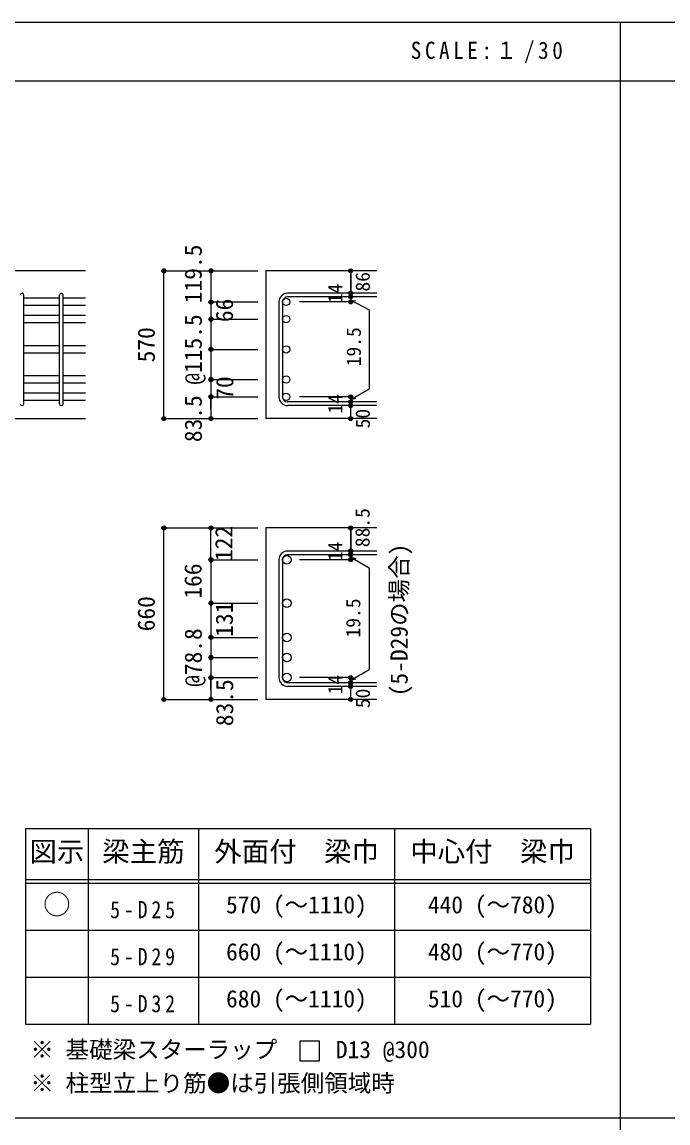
# Model space of a CAD drawing. Units: millimetres at full size, sheet at 1:30, with parts at other scales. Extents: x -5973 to 5954, y -4195 to 4201.
# Drawn here: x -3414 to -942, y -15 to 4201 of the extents above; entities that cross this region are included whole.
import ezdxf
from ezdxf.enums import TextEntityAlignment as Align

# ---------------------------------------------------------------- set-up
doc = ezdxf.new("R2010")
doc.units = ezdxf.units.MM
doc.header["$LTSCALE"] = 30
doc.header["$PDMODE"] = 32
doc.header["$PDSIZE"] = 15
for name, color, linetype in [('0-1_躯体線', 2, 'Continuous'), ('0-5_基礎梁筋', 7, 'Continuous'), ('0-6_スタラップ筋', 7, 'Continuous'), ('0-7_文字', 4, 'Continuous'), ('0-D_寸法', 4, 'Continuous'), ('6-7_文字', 7, 'Continuous'), ('6-E_枠', 7, 'Continuous'), ('F-0_枠', 6, 'Continuous')]:
    doc.layers.add(name, color=color, linetype=linetype)
doc.styles.add('ＭＳ ゴシック', font='')
doc.styles.get('ＭＳ ゴシック').set_extended_font_data('MS Gothic')

msp = doc.modelspace()

# ---------------------------------------------------------------- linework, layer by layer
at = {"layer": '0-1_躯体線'}
for p, q in [((-3170.8, 3248.3), (-5020.8, 3248.3)), ((-2055.8, 3248.3), (-2480.8, 3248.3)), ((-2480.8, 3248.3), (-2480.8, 2682.3)), ((-3570.8, 2682.3), (-3170.8, 2682.3)), ((-2055.8, 2682.3), (-2480.8, 2682.3)), ((-2055.8, 2263.44), (-2480.8, 2263.44)), ((-2480.8, 2263.44), (-2480.8, 1606.94)), ((-2055.8, 1606.94), (-2480.8, 1606.94))]:
    msp.add_line(p, q, dxfattribs=at)
at = {"layer": '0-5_基礎梁筋'}
for p, q in [((-3270.8, 3143.1), (-3406.8, 3143.1)), ((-3170.8, 3143.1), (-3256.8, 3143.1)), ((-3270.8, 3115.1), (-3406.8, 3115.1)), ((-3170.8, 3115.1), (-3256.8, 3115.1)), ((-3270.8, 3077.1), (-3406.8, 3077.1)), ((-3270.8, 3049.1), (-3406.8, 3049.1)), ((-3170.8, 3077.1), (-3256.8, 3077.1)), ((-3170.8, 3049.1), (-3256.8, 3049.1)), ((-3270.8, 2961.45), (-3406.8, 2961.45)), ((-3170.8, 2961.45), (-3256.8, 2961.45)), ((-3270.8, 2933.45), (-3406.8, 2933.45)), ((-3170.8, 2933.45), (-3256.8, 2933.45)), ((-3270.8, 2845.8), (-3406.8, 2845.8)), ((-3170.8, 2845.8), (-3256.8, 2845.8)), ((-3270.8, 2817.8), (-3406.8, 2817.8)), ((-3170.8, 2817.8), (-3256.8, 2817.8)), ((-3270.8, 2779.8), (-3406.8, 2779.8)), ((-3270.8, 2751.8), (-3406.8, 2751.8)), ((-3170.8, 2779.8), (-3256.8, 2779.8)), ((-3170.8, 2751.8), (-3256.8, 2751.8))]:
    msp.add_line(p, q, dxfattribs=at)
at = {"layer": '0-5_基礎梁筋', "color": 3}
for centre, radius in [((-2402.8, 3129.1), 14), ((-2402.8, 3063.1), 14), ((-2402.8, 2947.45), 14), ((-2402.8, 2831.8), 14), ((-2402.8, 2765.8), 14), ((-2400.3, 2141.74), 16.5), ((-2400.3, 1975.44), 16.5), ((-2400.3, 1844.44), 16.5), ((-2400.3, 1767.44), 16.5), ((-2400.3, 1690.44), 16.5)]:
    msp.add_circle(centre, radius, dxfattribs=at)
at = {"layer": '0-6_スタラップ筋'}
for p, q in [((-2055.8, 3162.6), (-2397.3, 3162.6)), ((-3406.8, 2739.3), (-3406.8, 3155.6)), ((-3270.8, 2739.3), (-3270.8, 3155.6)), ((-3256.8, 2739.3), (-3256.8, 3155.6)), ((-2430.8, 3129.1), (-2430.8, 2765.8)), ((-2416.8, 3129.1), (-2416.8, 2765.8)), ((-2055.8, 3148.6), (-2397.3, 3148.6)), ((-2055.8, 2746.3), (-2397.3, 2746.3)), ((-2055.8, 2732.3), (-2397.3, 2732.3)), ((-2055.8, 2175.24), (-2397.3, 2175.24)), ((-2055.8, 2161.24), (-2397.3, 2161.24)), ((-2430.8, 2141.74), (-2430.8, 1690.44)), ((-2416.8, 2141.74), (-2416.8, 1690.44)), ((-2055.8, 1670.94), (-2397.3, 1670.94)), ((-2055.8, 1656.94), (-2397.3, 1656.94))]:
    msp.add_line(p, q, dxfattribs=at)
for centre, radius, start, end in [((-3413.8, 3155.6), 7, 0, 180), ((-3263.8, 3155.6), 7, 0, 180), ((-2397.3, 3129.1), 33.5, 90, 180), ((-2397.3, 3129.1), 19.5, 90, 180), ((-2397.3, 2765.8), 33.5, 180, 270), ((-2397.3, 2765.8), 19.5, 180, 270), ((-3413.8, 2739.3), 7, 180, 0), ((-3263.8, 2739.3), 7, 180, 0), ((-2397.3, 2141.74), 33.5, 90, 180), ((-2397.3, 2141.74), 19.5, 90, 180), ((-2397.3, 1690.44), 33.5, 180, 270), ((-2397.3, 1690.44), 19.5, 180, 270)]:
    msp.add_arc(centre, radius, start, end, dxfattribs=at)
at = {"layer": '0-D_寸法'}
for p, q in [((-2870.8, 3248.3), (-2690.8, 3248.3)), ((-2870.8, 3248.3), (-2690.8, 3248.3)), ((-2870.8, 2682.3), (-2870.8, 3248.3)), ((-2690.8, 3248.3), (-2510.8, 3248.3)), ((-2690.8, 3248.3), (-2510.8, 3248.3)), ((-2690.8, 3248.3), (-2690.8, 3129.1)), ((-2155.8, 3148.6), (-2155.8, 3162.6)), ((-2690.8, 3129.1), (-2510.8, 3129.1)), ((-2690.8, 3129.1), (-2510.8, 3129.1)), ((-2690.8, 3129.1), (-2690.8, 2765.8)), ((-2690.8, 3129.1), (-2690.8, 2765.8)), ((-2155.8, 3129.1), (-2351.89, 3129.1)), ((-2155.8, 3146.1), (-2155.8, 3129.1)), ((-2155.8, 3136.35), (-2136.48, 3133.68)), ((-2155.8, 3136.35), (-2085.74, 3098.4)), ((-2085.74, 3098.4), (-2085.74, 2796.5)), ((-2690.8, 3063.1), (-2510.8, 3063.1)), ((-2690.8, 3063.1), (-2510.8, 3063.1)), ((-2690.8, 2947.45), (-2510.8, 2947.45)), ((-2690.8, 2831.8), (-2510.8, 2831.8)), ((-2155.8, 2756.05), (-2085.74, 2796.5)), ((-2690.8, 2765.8), (-2510.8, 2765.8)), ((-2155.8, 2765.8), (-2351.89, 2765.8)), ((-2155.8, 2746.3), (-2155.8, 2765.8)), ((-2155.8, 2756.05), (-2136.48, 2761.23)), ((-2155.8, 2732.3), (-2155.8, 2746.3)), ((-2155.8, 2682.3), (-2155.8, 2732.3)), ((-2870.8, 2682.3), (-2690.8, 2682.3)), ((-2690.8, 2682.3), (-2510.8, 2682.3)), ((-2870.8, 2263.44), (-2690.8, 2263.44)), ((-2870.8, 2263.44), (-2690.8, 2263.44)), ((-2870.8, 1606.94), (-2870.8, 2263.44)), ((-2690.8, 2263.44), (-2510.8, 2263.44)), ((-2690.8, 2263.44), (-2510.8, 2263.44)), ((-2690.8, 2141.74), (-2690.8, 2263.44)), ((-2155.8, 2161.24), (-2155.8, 2175.24)), ((-2155.8, 2161.24), (-2155.8, 2141.74)), ((-2155.8, 2151.49), (-2136.48, 2146.32)), ((-2155.8, 2151.49), (-2085.74, 2111.04)), ((-2690.8, 2141.74), (-2510.8, 2141.74)), ((-2690.8, 2141.74), (-2510.8, 2141.74)), ((-2690.8, 2141.74), (-2690.8, 1690.44)), ((-2690.8, 2141.74), (-2690.8, 1690.44)), ((-2155.8, 2141.74), (-2351.89, 2141.74)), ((-2085.74, 2111.04), (-2085.74, 1721.14)), ((-2690.8, 1975.44), (-2510.8, 1975.44)), ((-2690.8, 1975.44), (-2510.8, 1975.44)), ((-2690.8, 1844.44), (-2510.8, 1844.44)), ((-2690.8, 1767.44), (-2510.8, 1767.44)), ((-2690.8, 1690.44), (-2510.8, 1690.44)), ((-2155.8, 1690.44), (-2351.89, 1690.44)), ((-2155.8, 1680.69), (-2085.74, 1721.14)), ((-2155.8, 1670.94), (-2155.8, 1690.44)), ((-2155.8, 1680.69), (-2136.48, 1685.87)), ((-2155.8, 1656.94), (-2155.8, 1670.94)), ((-2155.8, 1606.94), (-2155.8, 1656.94)), ((-2870.8, 1606.94), (-2690.8, 1606.94)), ((-2690.8, 1606.94), (-2510.8, 1606.94))]:
    msp.add_line(p, q, dxfattribs=at)
for points in [[(-2155.8, 3248.3), (-2155.8, 3162.6), (-2155.8, 3248.3)], [(-2690.8, 2718.33), (-2690.8, 2765.8), (-2690.8, 2682.3)], [(-2155.8, 2263.44), (-2155.8, 2175.24), (-2155.8, 2263.44)], [(-2690.8, 1642.98), (-2690.8, 1690.44), (-2690.8, 1606.94)]]:
    msp.add_lwpolyline(points, dxfattribs=at)
for centre, radius in [((-2870.8, 3248.3), 8), ((-2870.8, 3248.3), 7.2), ((-2870.8, 3248.3), 6.4), ((-2870.8, 3248.3), 5.6), ((-2870.8, 3248.3), 4.8), ((-2870.8, 3248.3), 4), ((-2870.8, 3248.3), 3.2), ((-2870.8, 3248.3), 2.4), ((-2870.8, 3248.3), 1.6), ((-2870.8, 3248.3), 0.8), ((-2690.8, 3248.3), 8), ((-2690.8, 3248.3), 7.2), ((-2690.8, 3248.3), 6.4), ((-2690.8, 3248.3), 5.6), ((-2690.8, 3248.3), 4.8), ((-2690.8, 3248.3), 4), ((-2690.8, 3248.3), 3.2), ((-2690.8, 3248.3), 2.4), ((-2690.8, 3248.3), 1.6), ((-2690.8, 3248.3), 0.8), ((-2155.8, 3248.3), 4), ((-2155.8, 3248.3), 3.6), ((-2155.8, 3248.3), 3.2), ((-2155.8, 3248.3), 2.8), ((-2155.8, 3248.3), 2.4), ((-2155.8, 3248.3), 2), ((-2155.8, 3248.3), 1.6), ((-2155.8, 3248.3), 1.2), ((-2155.8, 3248.3), 0.8), ((-2155.8, 3248.3), 0.4), ((-2155.8, 3162.6), 4), ((-2155.8, 3162.6), 3.6), ((-2155.8, 3162.6), 3.2), ((-2155.8, 3162.6), 2.8), ((-2155.8, 3162.6), 2.4), ((-2155.8, 3162.6), 2), ((-2155.8, 3162.6), 1.6), ((-2155.8, 3162.6), 1.2), ((-2155.8, 3162.6), 0.8), ((-2155.8, 3162.6), 0.4), ((-2690.8, 3129.1), 8), ((-2690.8, 3129.1), 7.2), ((-2690.8, 3129.1), 6.4), ((-2690.8, 3129.1), 5.6), ((-2690.8, 3129.1), 4.8), ((-2690.8, 3129.1), 4), ((-2690.8, 3129.1), 3.2), ((-2690.8, 3129.1), 2.4), ((-2690.8, 3129.1), 1.6), ((-2690.8, 3129.1), 0.8), ((-2155.8, 3148.6), 4), ((-2155.8, 3129.1), 4), ((-2155.8, 3148.6), 3.6), ((-2155.8, 3129.1), 3.6), ((-2155.8, 3148.6), 3.2), ((-2155.8, 3129.1), 3.2), ((-2155.8, 3148.6), 2.8), ((-2155.8, 3129.1), 2.8), ((-2155.8, 3148.6), 2.4), ((-2155.8, 3129.1), 2.4), ((-2155.8, 3148.6), 2), ((-2155.8, 3129.1), 2), ((-2155.8, 3148.6), 1.6), ((-2155.8, 3129.1), 1.6), ((-2155.8, 3148.6), 1.2), ((-2155.8, 3129.1), 1.2), ((-2155.8, 3148.6), 0.8), ((-2155.8, 3129.1), 0.8), ((-2155.8, 3148.6), 0.4), ((-2155.8, 3129.1), 0.4), ((-2690.8, 3063.1), 8), ((-2690.8, 3063.1), 7.2), ((-2690.8, 3063.1), 6.4), ((-2690.8, 3063.1), 5.6), ((-2690.8, 3063.1), 4.8), ((-2690.8, 3063.1), 4), ((-2690.8, 3063.1), 3.2), ((-2690.8, 3063.1), 2.4), ((-2690.8, 3063.1), 1.6), ((-2690.8, 3063.1), 0.8), ((-2690.8, 2947.45), 8), ((-2690.8, 2947.45), 7.2), ((-2690.8, 2947.45), 6.4), ((-2690.8, 2947.45), 5.6), ((-2690.8, 2947.45), 4.8), ((-2690.8, 2947.45), 4), ((-2690.8, 2947.45), 3.2), ((-2690.8, 2947.45), 2.4), ((-2690.8, 2947.45), 1.6), ((-2690.8, 2947.45), 0.8), ((-2690.8, 2831.8), 8), ((-2690.8, 2831.8), 7.2), ((-2690.8, 2831.8), 6.4), ((-2690.8, 2831.8), 5.6), ((-2690.8, 2831.8), 4.8), ((-2690.8, 2831.8), 4), ((-2690.8, 2831.8), 3.2), ((-2690.8, 2831.8), 2.4), ((-2690.8, 2831.8), 1.6), ((-2690.8, 2831.8), 0.8), ((-2690.8, 2765.8), 8), ((-2690.8, 2765.8), 7.2), ((-2690.8, 2765.8), 6.4), ((-2690.8, 2765.8), 5.6), ((-2690.8, 2765.8), 4.8), ((-2690.8, 2765.8), 4), ((-2690.8, 2765.8), 3.2), ((-2690.8, 2765.8), 2.4), ((-2690.8, 2765.8), 1.6), ((-2690.8, 2765.8), 0.8), ((-2155.8, 2765.8), 4), ((-2155.8, 2746.3), 4), ((-2155.8, 2765.8), 3.6), ((-2155.8, 2746.3), 3.6), ((-2155.8, 2765.8), 3.2), ((-2155.8, 2746.3), 3.2), ((-2155.8, 2765.8), 2.8), ((-2155.8, 2746.3), 2.8), ((-2155.8, 2765.8), 2.4), ((-2155.8, 2746.3), 2.4), ((-2155.8, 2765.8), 2), ((-2155.8, 2746.3), 2), ((-2155.8, 2765.8), 1.6), ((-2155.8, 2746.3), 1.6), ((-2155.8, 2765.8), 1.2), ((-2155.8, 2746.3), 1.2), ((-2155.8, 2765.8), 0.8), ((-2155.8, 2746.3), 0.8), ((-2155.8, 2765.8), 0.4), ((-2155.8, 2746.3), 0.4), ((-2155.8, 2732.3), 4), ((-2155.8, 2732.3), 3.6), ((-2155.8, 2732.3), 3.2), ((-2155.8, 2732.3), 2.8), ((-2155.8, 2732.3), 2.4), ((-2155.8, 2732.3), 2), ((-2155.8, 2732.3), 1.6), ((-2155.8, 2732.3), 1.2), ((-2155.8, 2732.3), 0.8), ((-2155.8, 2732.3), 0.4), ((-2870.8, 2682.3), 7.2), ((-2870.8, 2682.3), 6.4), ((-2870.8, 2682.3), 5.6), ((-2870.8, 2682.3), 4.8), ((-2870.8, 2682.3), 4), ((-2870.8, 2682.3), 3.2), ((-2870.8, 2682.3), 2.4), ((-2870.8, 2682.3), 1.6), ((-2870.8, 2682.3), 0.8), ((-2690.8, 2682.3), 7.2), ((-2690.8, 2682.3), 6.4), ((-2690.8, 2682.3), 5.6), ((-2690.8, 2682.3), 4.8), ((-2690.8, 2682.3), 4), ((-2690.8, 2682.3), 3.2), ((-2690.8, 2682.3), 2.4), ((-2690.8, 2682.3), 1.6), ((-2690.8, 2682.3), 0.8), ((-2155.8, 2682.3), 4), ((-2155.8, 2682.3), 3.6), ((-2155.8, 2682.3), 3.2), ((-2155.8, 2682.3), 2.8), ((-2155.8, 2682.3), 2.4), ((-2155.8, 2682.3), 2), ((-2155.8, 2682.3), 1.6), ((-2155.8, 2682.3), 1.2), ((-2155.8, 2682.3), 0.8), ((-2155.8, 2682.3), 0.4), ((-2870.8, 2263.44), 8), ((-2870.8, 2263.44), 7.2), ((-2870.8, 2263.44), 6.4), ((-2870.8, 2263.44), 5.6), ((-2870.8, 2263.44), 4.8), ((-2870.8, 2263.44), 4), ((-2870.8, 2263.44), 3.2), ((-2870.8, 2263.44), 2.4), ((-2870.8, 2263.44), 1.6), ((-2870.8, 2263.44), 0.8), ((-2690.8, 2263.44), 8), ((-2690.8, 2263.44), 7.2), ((-2690.8, 2263.44), 6.4), ((-2690.8, 2263.44), 5.6), ((-2690.8, 2263.44), 4.8), ((-2690.8, 2263.44), 4), ((-2690.8, 2263.44), 3.2), ((-2690.8, 2263.44), 2.4), ((-2690.8, 2263.44), 1.6), ((-2690.8, 2263.44), 0.8), ((-2155.8, 2263.44), 4), ((-2155.8, 2263.44), 3.6), ((-2155.8, 2263.44), 3.2), ((-2155.8, 2263.44), 2.8), ((-2155.8, 2263.44), 2.4), ((-2155.8, 2263.44), 2), ((-2155.8, 2263.44), 1.6), ((-2155.8, 2263.44), 1.2), ((-2155.8, 2263.44), 0.8), ((-2155.8, 2263.44), 0.4), ((-2155.8, 2175.24), 4), ((-2155.8, 2161.24), 4), ((-2155.8, 2175.24), 3.6), ((-2155.8, 2161.24), 3.6), ((-2155.8, 2175.24), 3.2), ((-2155.8, 2161.24), 3.2), ((-2155.8, 2175.24), 2.8), ((-2155.8, 2161.24), 2.8), ((-2155.8, 2175.24), 2.4), ((-2155.8, 2161.24), 2.4), ((-2155.8, 2175.24), 2), ((-2155.8, 2161.24), 2), ((-2155.8, 2175.24), 1.6), ((-2155.8, 2161.24), 1.6), ((-2155.8, 2175.24), 1.2), ((-2155.8, 2161.24), 1.2), ((-2155.8, 2175.24), 0.8), ((-2155.8, 2161.24), 0.8), ((-2155.8, 2175.24), 0.4), ((-2155.8, 2161.24), 0.4), ((-2690.8, 2141.74), 8), ((-2690.8, 2141.74), 7.2), ((-2690.8, 2141.74), 6.4), ((-2690.8, 2141.74), 5.6), ((-2690.8, 2141.74), 4.8), ((-2690.8, 2141.74), 4), ((-2690.8, 2141.74), 3.2), ((-2690.8, 2141.74), 2.4), ((-2690.8, 2141.74), 1.6), ((-2690.8, 2141.74), 0.8), ((-2155.8, 2141.74), 4), ((-2155.8, 2141.74), 3.6), ((-2155.8, 2141.74), 3.2), ((-2155.8, 2141.74), 2.8), ((-2155.8, 2141.74), 2.4), ((-2155.8, 2141.74), 2), ((-2155.8, 2141.74), 1.6), ((-2155.8, 2141.74), 1.2), ((-2155.8, 2141.74), 0.8), ((-2155.8, 2141.74), 0.4), ((-2690.8, 1975.44), 8), ((-2690.8, 1975.44), 7.2), ((-2690.8, 1975.44), 6.4), ((-2690.8, 1975.44), 5.6), ((-2690.8, 1975.44), 4.8), ((-2690.8, 1975.44), 4), ((-2690.8, 1975.44), 3.2), ((-2690.8, 1975.44), 2.4), ((-2690.8, 1975.44), 1.6), ((-2690.8, 1975.44), 0.8), ((-2690.8, 1844.44), 8), ((-2690.8, 1844.44), 7.2), ((-2690.8, 1844.44), 6.4), ((-2690.8, 1844.44), 5.6), ((-2690.8, 1844.44), 4.8), ((-2690.8, 1844.44), 4), ((-2690.8, 1844.44), 3.2), ((-2690.8, 1844.44), 2.4), ((-2690.8, 1844.44), 1.6), ((-2690.8, 1844.44), 0.8), ((-2690.8, 1767.44), 8), ((-2690.8, 1767.44), 7.2), ((-2690.8, 1767.44), 6.4), ((-2690.8, 1767.44), 5.6), ((-2690.8, 1767.44), 4.8), ((-2690.8, 1767.44), 4), ((-2690.8, 1767.44), 3.2), ((-2690.8, 1767.44), 2.4), ((-2690.8, 1767.44), 1.6), ((-2690.8, 1767.44), 0.8), ((-2690.8, 1690.44), 8), ((-2690.8, 1690.44), 7.2), ((-2690.8, 1690.44), 6.4), ((-2690.8, 1690.44), 5.6), ((-2690.8, 1690.44), 4.8), ((-2690.8, 1690.44), 4), ((-2690.8, 1690.44), 3.2), ((-2690.8, 1690.44), 2.4), ((-2690.8, 1690.44), 1.6), ((-2690.8, 1690.44), 0.8), ((-2155.8, 1690.44), 4), ((-2155.8, 1690.44), 3.6), ((-2155.8, 1690.44), 3.2), ((-2155.8, 1690.44), 2.8), ((-2155.8, 1690.44), 2.4), ((-2155.8, 1690.44), 2), ((-2155.8, 1690.44), 1.6), ((-2155.8, 1690.44), 1.2), ((-2155.8, 1690.44), 0.8), ((-2155.8, 1690.44), 0.4), ((-2155.8, 1670.94), 4), ((-2155.8, 1656.94), 4), ((-2155.8, 1670.94), 3.6), ((-2155.8, 1656.94), 3.6), ((-2155.8, 1670.94), 3.2), ((-2155.8, 1656.94), 3.2), ((-2155.8, 1670.94), 2.8), ((-2155.8, 1656.94), 2.8), ((-2155.8, 1670.94), 2.4), ((-2155.8, 1656.94), 2.4), ((-2155.8, 1670.94), 2), ((-2155.8, 1656.94), 2), ((-2155.8, 1670.94), 1.6), ((-2155.8, 1656.94), 1.6), ((-2155.8, 1670.94), 1.2), ((-2155.8, 1656.94), 1.2), ((-2155.8, 1670.94), 0.8), ((-2155.8, 1656.94), 0.8), ((-2155.8, 1670.94), 0.4), ((-2155.8, 1656.94), 0.4), ((-2870.8, 1606.94), 7.2), ((-2870.8, 1606.94), 6.4), ((-2870.8, 1606.94), 5.6), ((-2870.8, 1606.94), 4.8), ((-2870.8, 1606.94), 4), ((-2870.8, 1606.94), 3.2), ((-2870.8, 1606.94), 2.4), ((-2870.8, 1606.94), 1.6), ((-2870.8, 1606.94), 0.8), ((-2690.8, 1606.94), 7.2), ((-2690.8, 1606.94), 6.4), ((-2690.8, 1606.94), 5.6), ((-2690.8, 1606.94), 4.8), ((-2690.8, 1606.94), 4), ((-2690.8, 1606.94), 3.2), ((-2690.8, 1606.94), 2.4), ((-2690.8, 1606.94), 1.6), ((-2690.8, 1606.94), 0.8), ((-2155.8, 1606.94), 4), ((-2155.8, 1606.94), 3.6), ((-2155.8, 1606.94), 3.2), ((-2155.8, 1606.94), 2.8), ((-2155.8, 1606.94), 2.4), ((-2155.8, 1606.94), 2), ((-2155.8, 1606.94), 1.6), ((-2155.8, 1606.94), 1.2), ((-2155.8, 1606.94), 0.8), ((-2155.8, 1606.94), 0.4)]:
    msp.add_circle(centre, radius, dxfattribs=at)
at = {"layer": '0-D_寸法', "color": 7}
for p in [(-2870.8, 3248.3), (-2690.8, 3248.3), (-2690.8, 3248.3), (-2155.8, 3248.3), (-2155.8, 3162.6), (-2690.8, 3129.1), (-2690.8, 3129.1), (-2155.8, 3148.6), (-2155.8, 3129.1), (-2690.8, 3063.1), (-2690.8, 3063.1), (-2690.8, 2947.45), (-2690.8, 2947.45), (-2690.8, 2947.45), (-2690.8, 2831.8), (-2690.8, 2831.8), (-2690.8, 2831.8), (-2690.8, 2765.8), (-2690.8, 2765.8), (-2690.8, 2765.8), (-2155.8, 2765.8), (-2155.8, 2765.8), (-2155.8, 2746.3), (-2155.8, 2732.3), (-2870.8, 2682.3), (-2690.8, 2682.3), (-2155.8, 2682.3), (-2870.8, 2263.44), (-2690.8, 2263.44), (-2155.8, 2263.44), (-2155.8, 2175.24), (-2155.8, 2161.24), (-2690.8, 2141.74), (-2155.8, 2141.74), (-2690.8, 1975.44), (-2690.8, 1844.44), (-2690.8, 1844.44), (-2690.8, 1767.44), (-2690.8, 1767.44), (-2690.8, 1690.44), (-2690.8, 1690.44), (-2155.8, 1690.44), (-2155.8, 1670.94), (-2155.8, 1656.94), (-2870.8, 1606.94), (-2690.8, 1606.94), (-2155.8, 1606.94)]:
    msp.add_point(p, dxfattribs=at)
at = {"layer": '6-7_文字'}
msp.add_lwpolyline([(-2350.42, 223.4), (-2275.42, 223.4), (-2275.42, 298.4), (-2350.42, 298.4)], close=True, dxfattribs=at)
at = {"layer": '6-E_枠', "color": 3}
for p, q in [((-3400.52, 1112.77), (-3400.52, 362.77)), ((-3400.52, 1112.77), (-1238, 1112.77)), ((-1238, 1112.77), (-1238, 362.77)), ((-3400.52, 362.77), (-1238, 362.77))]:
    msp.add_line(p, q, dxfattribs=at)
at = {"layer": '6-E_枠'}
for p, q in [((-3160.52, 1112.77), (-3160.52, 362.77)), ((-2738, 1112.77), (-2738, 362.77)), ((-1988, 1112.77), (-1988, 362.77)), ((-3400.52, 917.77), (-1238, 917.77)), ((-3400.52, 902.77), (-1238, 902.77)), ((-3400.52, 722.77), (-1238, 722.77)), ((-3400.52, 542.77), (-1238, 542.77))]:
    msp.add_line(p, q, dxfattribs=at)
at = {"layer": 'F-0_枠'}
msp.add_line((-5972.88, 4201.15), (5954.1, 4201.15), dxfattribs=at)
at = {"layer": 'F-0_枠', "color": 2}
for p, q in [((-1124.64, 4201.15), (-1124.64, -4195.24)), ((-5972.88, 3976.15), (3723.6, 3976.15)), ((3723.6, 2.95), (-5972.88, 2.95))]:
    msp.add_line(p, q, dxfattribs=at)

# ---------------------------------------------------------------- texts
at = {"layer": '0-7_文字', "color": 7, "style": 'ＭＳ ゴシック'}
msp.add_text('(5-D29の場合)', height=65.98, rotation=90, dxfattribs=at).set_placement((-1918, 1618.98), align=Align.BOTTOM_LEFT)
at = {"layer": '0-D_寸法', "style": 'ＭＳ ゴシック'}
for s, height, p in [('119.5', 65.98, (-2706.06, 3124.31)), ('86', 54.99, (-2065.98, 3168.94)), ('14', 54.99, (-2171.03, 3123.94)), ('66', 65.98, (-2586.56, 3051.79)), ('@115.5', 65.98, (-2705.8, 2812.45)), ('570', 65.98, (-2885.8, 2897.8)), ('19.5', 54.99, (-2100.57, 2882.62)), ('70', 65.98, (-2585.36, 2754.7)), ('83.5', 65.98, (-2705.8, 2592.3)), ('14', 54.99, (-2171.06, 2701.62)), ('50', 54.99, (-2065.8, 2644.8)), ('88.5', 54.99, (-2066.9, 2189.85)), ('122', 65.98, (-2589.11, 2136.8)), ('14', 54.99, (-2171.03, 2136.58)), ('166', 65.98, (-2707.03, 1992.82)), ('660', 65.98, (-2885.8, 1867.69)), ('19.5', 54.99, (-2102.61, 1844)), ('131', 65.98, (-2587.03, 1846.75)), ('@78.8', 65.98, (-2705.8, 1654.94)), ('14', 54.99, (-2171.06, 1626.27)), ('83.5', 65.98, (-2585.73, 1504.49)), ('50', 54.99, (-2065.8, 1573.44))]:
    msp.add_text(s, height=height, rotation=90, dxfattribs=at).set_placement(p, align=Align.BOTTOM_LEFT)
at = {"layer": '6-7_文字', "color": 2, "style": 'ＭＳ ゴシック'}
for s, p in [('図示', (-3385.52, 962.77)), ('梁主筋', (-3106.76, 962.77)), ('外面付\u3000梁巾', (-2678, 962.77)), ('中心付\u3000梁巾', (-1928, 962.77)), ('○', (-3333.02, 760.27))]:
    msp.add_text(s, height=76.98, dxfattribs=at).set_placement(p, align=Align.BOTTOM_LEFT)
at = {"layer": '6-7_文字', "style": 'ＭＳ ゴシック'}
for s, p in [('570 (～1110)', (-2633, 767.77)), ('440 (～780)', (-1860.5, 767.77)), ('660 (～1110)', (-2633, 587.77)), ('480 (～770)', (-1860.5, 587.77)), ('680 (～1110)', (-2633, 407.77)), ('510 (～770)', (-1860.5, 407.77)), ('※ 基礎梁スターラップ     D13 @300', (-3381.96, 213.19)), ('※ 柱型立上り筋●は引張側領域時', (-3381.96, 84.68))]:
    msp.add_text(s, height=65.98, dxfattribs=at).set_placement(p, align=Align.BOTTOM_LEFT)
at = {"layer": '6-7_文字', "color": 2, "insert": (-1925.98, 4043.65), "char_height": 65.98, "attachment_point": 7, "style": 'ＭＳ ゴシック'}
msp.add_mtext('\\T1.34;\\W0.9;SCALE:１/30', dxfattribs=at)
at = {"layer": '6-7_文字', "char_height": 65.98, "attachment_point": 7, "style": 'ＭＳ ゴシック'}
for s, insert in [('\\T1.38;\\W0.85;5-D25', (-3076.76, 767.77)), ('\\T1.38;\\W0.85;5-D29', (-3076.76, 587.77)), ('\\T1.38;\\W0.85;5-D32', (-3076.76, 407.77))]:
    msp.add_mtext(s, dxfattribs=dict(at, insert=insert))

doc.saveas('drawing.dxf')
